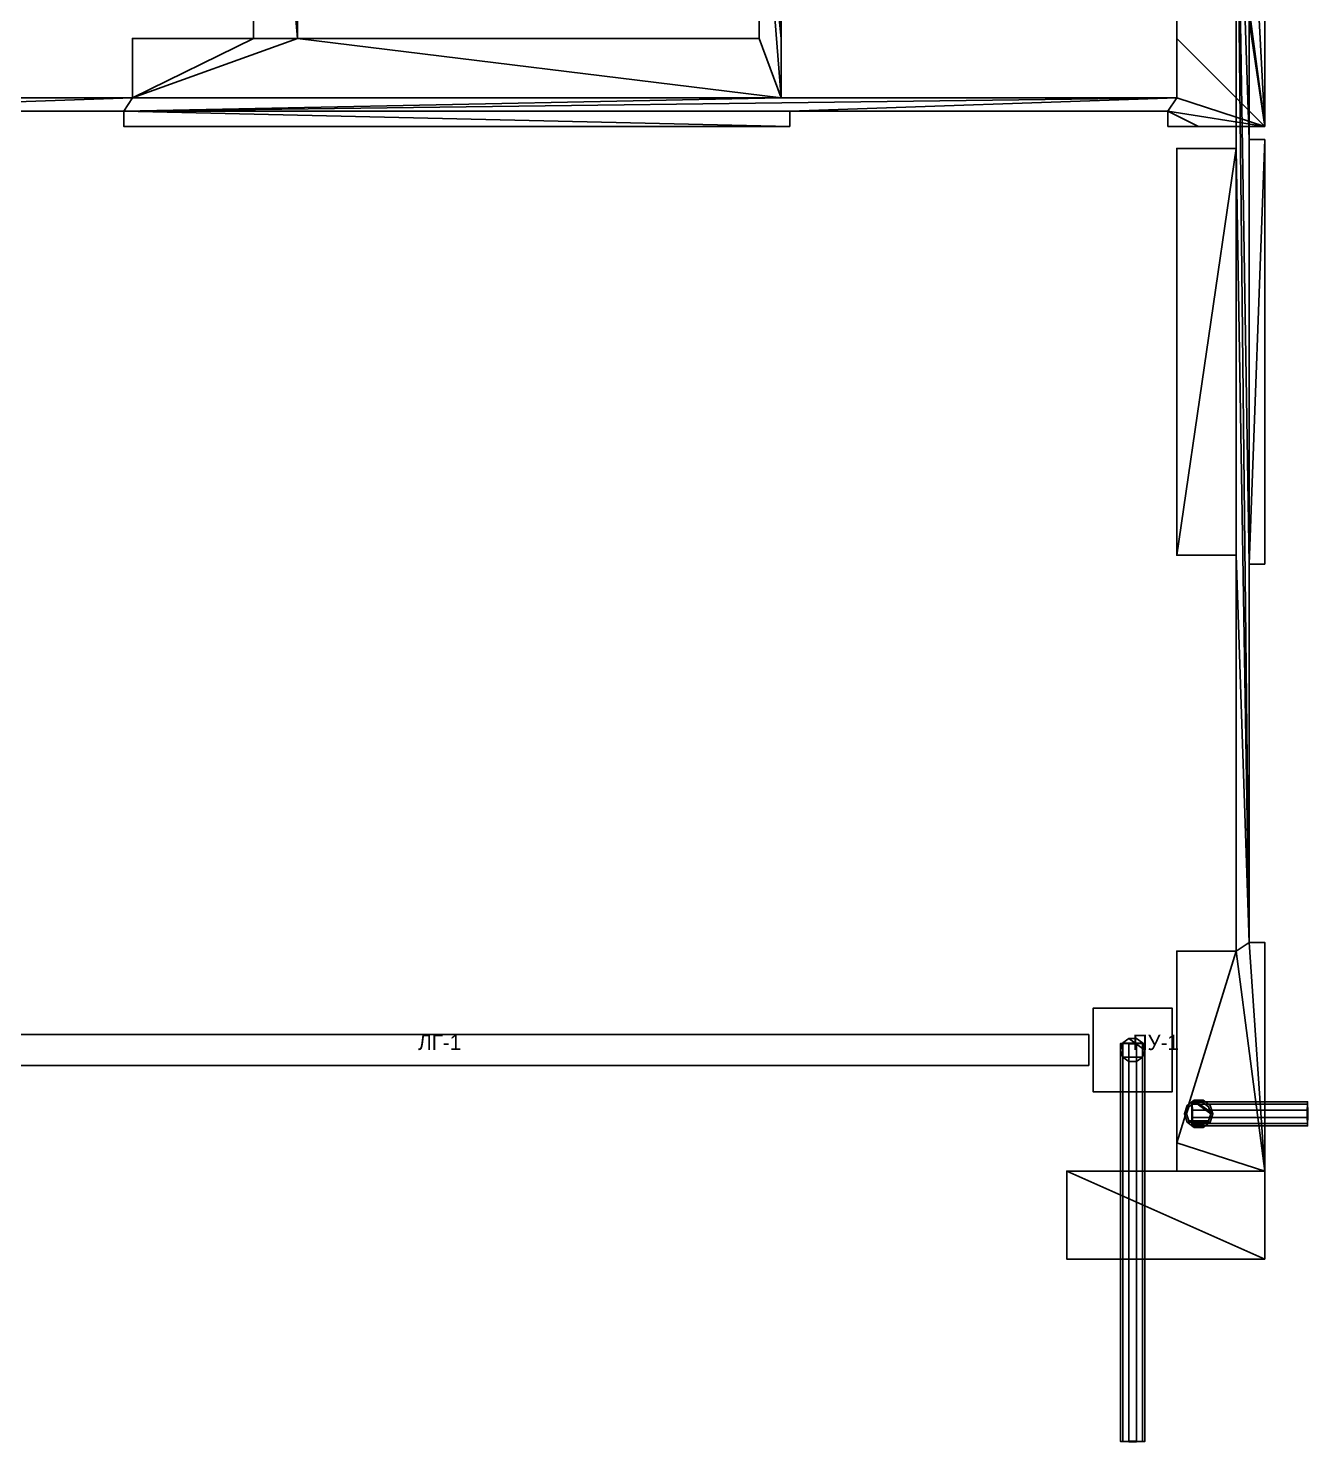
# Model space of a CAD drawing. Header units: millimetres. Extents: x -396 to 23232, y -842 to 31800.
# Drawn here: x 14576 to 20396, y 69 to 6496 of the extents above; entities that cross this region are included whole.
import ezdxf

# ---------------------------------------------------------------- set-up
doc = ezdxf.new("R2010")
doc.units = ezdxf.units.MM
doc.layers.add('АР_3D_стены', color=8, linetype='Continuous')
doc.layers.add('ВК_3D_Марки', color=7, linetype='Continuous')
for name, color, linetype, true_color in [('ВК_3D_Арматура', 7, 'Continuous', 0xb48c3c), ('ВК_3D_К2', 7, 'Continuous', 0x2563eb), ('ВК_3D_Оборудование', 7, 'Continuous', 0xe2e8f0)]:
    doc.layers.add(name, color=color, linetype=linetype, true_color=true_color)

msp = doc.modelspace()

# ---------------------------------------------------------------- texts
at = {"layer": 'ВК_3D_Марки'}
for s, p in [('ЛГ-1', (16350, 1850, 120)), ('ПУ-1', (19600, 1850, 120))]:
    msp.add_text(s, height=70, dxfattribs=at).set_placement(p)

# ---------------------------------------------------------------- meshes
at = {"layer": 'АР_3D_стены'}
mesh = msp.add_polyface(dxfattribs=at)
corners = [(18040.2, 6049.6, 4050), (15010.2, 6049.6, 4050), (15010.2, 6119.6, 4050), (15010.2, 6119.6, 7550), (15010.2, 6049.6, 7550), (18040.2, 6049.6, 7550), (19899.3, 6049.6, 4050), (19760.2, 6049.6, 4050), (19760.2, 6119.6, 4050), (19760.2, 6119.6, 7550), (19760.2, 6049.6, 7550), (19899.3, 6049.6, 7550), (19000.2, 15699.6, 4050), (20200.2, 15699.6, 4050), (20200.2, 15299.6, 4050), (20200.2, 15299.6, 7550), (20200.2, 15699.6, 7550), (19000.2, 15699.6, 7550), (19538.3, 15299.6, 4050), (19000.2, 15299.6, 4050), (19000.2, 15299.6, 7550), (19538.3, 15299.6, 7550), (19800.2, 13599.6, 4050), (19300.2, 13599.6, 4050), (19300.2, 13999.6, 4050), (19300.2, 13999.6, 7550), (19300.2, 13599.6, 7550), (19800.2, 13599.6, 7550), (17300.2, 8749.6, 4050), (17300.2, 9049.6, 4050), (19800.2, 9049.6, 4050), (19800.2, 9049.6, 7550), (17300.2, 9049.6, 7550), (17300.2, 8749.6, 7550), (17900.2, 7449.6, 4050), (18000.2, 7449.6, 4050), (18000.2, 6449.6, 4050), (18000.2, 6449.6, 7550), (18000.2, 7449.6, 7550), (17900.2, 7449.6, 7550), (15600.2, 8749.6, 4050), (15800.2, 8749.6, 4050), (15800.2, 6449.6, 4050), (15800.2, 6449.6, 7550), (15800.2, 8749.6, 7550), (15600.2, 8749.6, 7550), (15050.2, 6179.6, 4050), (15050.2, 6449.6, 4050), (15600.2, 6449.6, 4050), (15600.2, 6449.6, 7550), (15050.2, 6449.6, 7550), (15050.2, 6179.6, 7550), (12800.2, 6449.6, 4050), (13250.2, 6449.6, 4050), (13250.2, 6179.6, 4050), (13250.2, 6179.6, 7550), (13250.2, 6449.6, 7550), (12800.2, 6449.6, 7550), (13290.2, 6049.6, 4050), (12800.2, 6049.6, 4050), (12800.2, 6049.6, 7550), (13290.2, 6049.6, 7550), (18040.2, 6119.6, 4050), (18040.2, 6119.6, 7550), (20200.2, 6049.6, 4050), (20200.2, 6049.6, 7550), (19800.2, 15299.6, 4050), (19800.2, 15299.6, 7550), (19538.3, 8749.6, 4050), (19538.3, 8749.6, 7550), (18000.2, 6179.6, 4050), (18000.2, 6179.6, 7550), (19800.2, 8749.6, 4050), (19800.2, 8749.6, 7550), (17900.2, 6449.6, 4050), (17900.2, 6449.6, 7550), (13290.2, 6119.6, 4050), (13290.2, 6119.6, 7550), (20200.2, 13999.6, 4050), (20200.2, 13999.6, 7550), (19800.2, 6179.6, 4050), (19800.2, 6179.6, 7550), (19800.2, 6449.6, 4050), (19800.2, 6449.6, 7550), (19800.2, 13999.6, 4050), (19800.2, 13999.6, 7550), (20200.2, 6449.6, 4050), (20200.2, 6449.6, 7550)]
mesh.append_faces([[corners[k] for k in face] for face in [(0, 1, 2), (3, 4, 5), (6, 7, 8), (9, 10, 11), (12, 13, 14), (15, 16, 17), (18, 19, 12), (17, 20, 21), (22, 23, 24), (25, 26, 27), (28, 29, 30), (31, 32, 33), (34, 35, 36), (37, 38, 39), (40, 41, 42), (43, 44, 45), (46, 47, 48), (49, 50, 51), (52, 53, 54), (55, 56, 57), (58, 59, 52), (57, 60, 61), (62, 0, 2), (3, 5, 63), (64, 6, 8), (9, 11, 65), (66, 18, 12), (17, 21, 67), (68, 28, 30), (31, 33, 69), (34, 36, 70), (71, 37, 39), (48, 40, 42), (43, 45, 49), (58, 52, 54), (55, 57, 61), (66, 12, 14), (15, 17, 67), (72, 68, 30), (31, 69, 73), (74, 34, 70), (71, 39, 75), (46, 48, 42), (43, 49, 51), (76, 58, 54), (55, 61, 77), (66, 14, 78), (79, 15, 67), (42, 74, 70), (71, 75, 43), (76, 54, 46), (51, 55, 77), (46, 42, 70), (71, 43, 51), (2, 76, 46), (51, 77, 3), (2, 46, 70), (71, 51, 3), (2, 70, 80), (81, 71, 3), (62, 2, 80), (81, 3, 63), (8, 62, 80), (81, 63, 9), (64, 8, 80), (81, 9, 65), (64, 80, 82), (83, 81, 65), (64, 82, 72), (73, 83, 65), (64, 72, 30), (31, 73, 65), (64, 30, 22), (27, 31, 65), (84, 66, 78), (79, 67, 85), (22, 24, 84), (85, 25, 27), (78, 64, 22), (27, 65, 79), (22, 84, 78), (79, 85, 27), (1, 2, 3, 4), (2, 76, 77, 3), (76, 58, 61, 77), (58, 59, 60, 61), (59, 52, 57, 60), (52, 53, 56, 57), (53, 54, 55, 56), (54, 46, 51, 55), (46, 47, 50, 51), (47, 48, 49, 50), (48, 40, 45, 49), (40, 41, 44, 45), (41, 42, 43, 44), (42, 74, 75, 43), (74, 34, 39, 75), (34, 35, 38, 39), (35, 36, 37, 38), (36, 70, 71, 37), (70, 80, 81, 71), (80, 82, 83, 81), (82, 72, 73, 83), (72, 68, 69, 73), (68, 28, 33, 69), (28, 29, 32, 33), (29, 30, 31, 32), (30, 22, 27, 31), (22, 23, 26, 27), (23, 24, 25, 26), (24, 84, 85, 25), (84, 84, 85, 85), (84, 66, 67, 85), (66, 18, 21, 67), (18, 19, 20, 21), (19, 12, 17, 20), (12, 13, 16, 17), (13, 14, 15, 16), (14, 78, 79, 15), (78, 86, 87, 79), (86, 86, 87, 87), (86, 64, 65, 87), (64, 6, 11, 65), (6, 7, 10, 11), (7, 8, 9, 10), (8, 62, 63, 9), (62, 0, 5, 63), (0, 1, 4, 5)]])
mesh = msp.add_polyface(dxfattribs=at)
corners = [(19800.2, 4099.6), (19800.2, 5949.6), (20070.2, 5949.6), (20070.2, 5949.6, 3650), (19800.2, 5949.6, 3650), (19800.2, 4099.6, 3650), (19800.2, 1427.5), (19800.2, 2299.6), (20070.2, 2299.6), (20070.2, 2299.6, 3650), (19800.2, 2299.6, 3650), (19800.2, 1427.5, 3650), (20200.2, 1299.6), (19800.2, 1299.6), (19800.2, 1299.6, 3650), (20200.2, 1299.6, 3650), (20130.2, 2339.6), (20200.2, 2339.6), (20200.2, 2339.6, 3650), (20130.2, 2339.6, 3650), (20200.2, 5989.6), (20200.2, 4059.6), (20130.2, 4059.6), (20130.2, 4059.6, 3650), (20200.2, 4059.6, 3650), (20200.2, 5989.6, 3650), (20200.2, 9474.6), (20200.2, 7709.6), (20130.2, 7709.6), (20130.2, 7709.6, 3650), (20200.2, 7709.6, 3650), (20200.2, 9474.6, 3650), (19800.2, 9049.6), (19800.2, 9474.6), (19800.2, 9474.6, 3650), (19800.2, 9049.6, 3650), (14600.2, 8749.6), (14600.2, 9049.6), (14600.2, 9049.6, 3650), (14600.2, 8749.6, 3650), (20070.2, 7749.6), (19800.2, 7749.6), (19800.2, 8749.6), (19800.2, 8749.6, 3650), (19800.2, 7749.6, 3650), (20070.2, 7749.6, 3650), (20070.2, 4099.6), (20070.2, 4099.6, 3650), (20130.2, 5989.6), (20130.2, 5989.6, 3650), (18538.2, 8749.6), (18538.2, 8749.6, 3650)]
mesh.append_faces([[corners[k] for k in face] for face in [(0, 1, 2), (3, 4, 5), (6, 7, 8), (9, 10, 11), (12, 13, 6), (11, 14, 15), (16, 17, 12), (15, 18, 19), (20, 21, 22), (23, 24, 25), (26, 27, 28), (29, 30, 31), (32, 33, 26), (31, 34, 35), (36, 37, 32), (35, 38, 39), (40, 41, 42), (43, 44, 45), (46, 0, 2), (3, 5, 47), (12, 6, 8), (9, 11, 15), (48, 20, 22), (23, 25, 49), (32, 26, 28), (29, 31, 35), (50, 36, 32), (35, 39, 51), (16, 12, 8), (9, 15, 19), (42, 50, 32), (35, 51, 43), (16, 8, 46), (47, 9, 19), (42, 32, 28), (29, 35, 43), (16, 46, 2), (3, 47, 19), (40, 42, 28), (29, 43, 45), (16, 2, 40), (45, 3, 19), (40, 28, 48), (49, 29, 45), (22, 16, 40), (45, 19, 23), (40, 48, 22), (23, 49, 45), (2, 40, 45, 3), (40, 41, 44, 45), (41, 42, 43, 44), (42, 50, 51, 43), (50, 36, 39, 51), (36, 37, 38, 39), (37, 32, 35, 38), (32, 33, 34, 35), (33, 26, 31, 34), (26, 27, 30, 31), (27, 28, 29, 30), (28, 48, 49, 29), (48, 20, 25, 49), (20, 21, 24, 25), (21, 22, 23, 24), (22, 16, 19, 23), (16, 17, 18, 19), (17, 12, 15, 18), (12, 13, 14, 15), (13, 6, 11, 14), (6, 7, 10, 11), (7, 8, 9, 10), (8, 46, 47, 9), (46, 0, 5, 47), (0, 1, 4, 5), (1, 2, 3, 4)]])
mesh = msp.add_polyface(dxfattribs=at)
corners = [(19300.2, 1299.6), (20200.2, 1299.6), (20200.2, 899.6), (20200.2, 899.6, 3650), (20200.2, 1299.6, 3650), (19300.2, 1299.6, 3650), (19300.2, 899.6), (19300.2, 899.6, 3650)]
mesh.append_faces([[corners[k] for k in face] for face in [(0, 1, 2), (3, 4, 5), (2, 6, 0), (5, 7, 3), (1, 2, 3, 4), (2, 6, 7, 3), (6, 0, 5, 7), (0, 1, 4, 5)]])
at = {"layer": 'ВК_3D_Арматура', "color": 8, "true_color": 0x78716c}
mesh = msp.add_polyface(dxfattribs=at)
corners = [(19964.9, 1560, 920), (19952.5, 1598.1, 920), (19952.5, 1598.1, 1080), (19964.9, 1560, 1080), (19920.1, 1621.7, 920), (19920.1, 1621.7, 1080), (19879.9, 1621.7, 920), (19879.9, 1621.7, 1080), (19847.5, 1598.1, 920), (19847.5, 1598.1, 1080), (19835.1, 1560, 920), (19835.1, 1560, 1080), (19847.5, 1521.9, 920), (19847.5, 1521.9, 1080), (19879.9, 1498.3, 920), (19879.9, 1498.3, 1080), (19920.1, 1498.3, 920), (19920.1, 1498.3, 1080), (19952.5, 1521.9, 920), (19952.5, 1521.9, 1080)]
mesh.append_faces([[corners[k] for k in face] for face in [(0, 1, 2, 3), (1, 4, 5, 2), (4, 6, 7, 5), (6, 8, 9, 7), (8, 10, 11, 9), (10, 12, 13, 11), (12, 14, 15, 13), (14, 16, 17, 15), (16, 18, 19, 17), (18, 0, 3, 19), (18, 16, 14, 12), (3, 2, 5, 7)]])
at = {"layer": 'ВК_3D_К2'}
mesh = msp.add_polyface(dxfattribs=at)
corners = [(19655, 1850, -370), (19644.5, 1882.3, -370), (19644.5, 1882.3, -775), (19655, 1850, -775), (19617, 1902.3, -370), (19617, 1902.3, -775), (19583, 1902.3, -370), (19583, 1902.3, -775), (19555.5, 1882.3, -370), (19555.5, 1882.3, -775), (19545, 1850, -370), (19545, 1850, -775), (19555.5, 1817.7, -370), (19555.5, 1817.7, -775), (19583, 1797.7, -370), (19583, 1797.7, -775), (19617, 1797.7, -370), (19617, 1797.7, -775), (19644.5, 1817.7, -370), (19644.5, 1817.7, -775)]
mesh.append_faces([[corners[k] for k in face] for face in [(0, 1, 2, 3), (1, 4, 5, 2), (4, 6, 7, 5), (6, 8, 9, 7), (8, 10, 11, 9), (10, 12, 13, 11), (12, 14, 15, 13), (14, 16, 17, 15), (16, 18, 19, 17), (18, 0, 3, 19), (18, 16, 14, 12), (3, 2, 5, 7)]])
mesh = msp.add_polyface(dxfattribs=at)
corners = [(19655, 1880, -744.4), (19644.5, 1879.3, -712.1), (19644.5, 69.4, -748.3), (19655, 70, -780.6), (19617, 1878.9, -692.1), (19617, 69, -728.3), (19583, 1878.9, -692.1), (19583, 69, -728.3), (19555.5, 1879.3, -712.1), (19555.5, 69.4, -748.3), (19545, 1880, -744.4), (19545, 70, -780.6), (19555.5, 1880.6, -776.7), (19555.5, 70.7, -812.9), (19583, 1881, -796.7), (19583, 71.1, -832.9), (19617, 1881, -796.7), (19617, 71.1, -832.9), (19644.5, 1880.6, -776.7), (19644.5, 70.7, -812.9)]
mesh.append_faces([[corners[k] for k in face] for face in [(0, 1, 2, 3), (1, 4, 5, 2), (4, 6, 7, 5), (6, 8, 9, 7), (8, 10, 11, 9), (10, 12, 13, 11), (12, 14, 15, 13), (14, 16, 17, 15), (16, 18, 19, 17), (18, 0, 3, 19), (18, 16, 14, 12), (3, 2, 5, 7)]])
mesh = msp.add_polyface(dxfattribs=at)
corners = [(19955, 1560, 4080), (19944.5, 1592.3, 4080), (19944.5, 1592.3, -160), (19955, 1560, -160), (19917, 1612.3, 4080), (19917, 1612.3, -160), (19883, 1612.3, 4080), (19883, 1612.3, -160), (19855.5, 1592.3, 4080), (19855.5, 1592.3, -160), (19845, 1560, 4080), (19845, 1560, -160), (19855.5, 1527.7, 4080), (19855.5, 1527.7, -160), (19883, 1507.7, 4080), (19883, 1507.7, -160), (19917, 1507.7, 4080), (19917, 1507.7, -160), (19944.5, 1527.7, 4080), (19944.5, 1527.7, -160)]
mesh.append_faces([[corners[k] for k in face] for face in [(0, 1, 2, 3), (1, 4, 5, 2), (4, 6, 7, 5), (6, 8, 9, 7), (8, 10, 11, 9), (10, 12, 13, 11), (12, 14, 15, 13), (14, 16, 17, 15), (16, 18, 19, 17), (18, 0, 3, 19), (18, 16, 14, 12), (3, 2, 5, 7)]])
mesh = msp.add_polyface(dxfattribs=at)
corners = [(19870, 1615, -129.4), (19870.7, 1604.5, -97.1), (20395.6, 1604.5, -107.6), (20395, 1615, -139.9), (19871.1, 1577, -77.1), (20396, 1577, -87.6), (19871.1, 1543, -77.1), (20396, 1543, -87.6), (19870.7, 1515.5, -97.1), (20395.6, 1515.5, -107.6), (19870, 1505, -129.4), (20395, 1505, -139.9), (19869.4, 1515.5, -161.7), (20394.3, 1515.5, -172.2), (19869, 1543, -181.7), (20393.9, 1543, -192.2), (19869, 1577, -181.7), (20393.9, 1577, -192.2), (19869.4, 1604.5, -161.7), (20394.3, 1604.5, -172.2)]
mesh.append_faces([[corners[k] for k in face] for face in [(0, 1, 2, 3), (1, 4, 5, 2), (4, 6, 7, 5), (6, 8, 9, 7), (8, 10, 11, 9), (10, 12, 13, 11), (12, 14, 15, 13), (14, 16, 17, 15), (16, 18, 19, 17), (18, 0, 3, 19), (18, 16, 14, 12), (3, 2, 5, 7)]])
at = {"layer": 'ВК_3D_Оборудование', "color": 254, "true_color": 0xe2e8f0}
mesh = msp.add_polyface(dxfattribs=at)
corners = [(19420, 1660, -400), (19420, 2040, -400), (19780, 2040, -400), (19780, 1660, -400), (19420, 1660), (19780, 1660), (19780, 2040), (19420, 2040)]
mesh.append_faces([[corners[k] for k in face] for face in [(0, 1, 2, 3), (4, 5, 6, 7), (0, 3, 5, 4), (3, 2, 6, 5), (2, 1, 7, 6), (1, 0, 4, 7)]])
mesh = msp.add_polyface(dxfattribs=at)
corners = [(13300, 1780, -120), (13300, 1920, -120), (19400, 1920, -120), (19400, 1780, -120), (13300, 1780), (19400, 1780), (19400, 1920), (13300, 1920)]
mesh.append_faces([[corners[k] for k in face] for face in [(0, 1, 2, 3), (4, 5, 6, 7), (0, 3, 5, 4), (3, 2, 6, 5), (2, 1, 7, 6), (1, 0, 4, 7)]])

doc.saveas('drawing.dxf')
